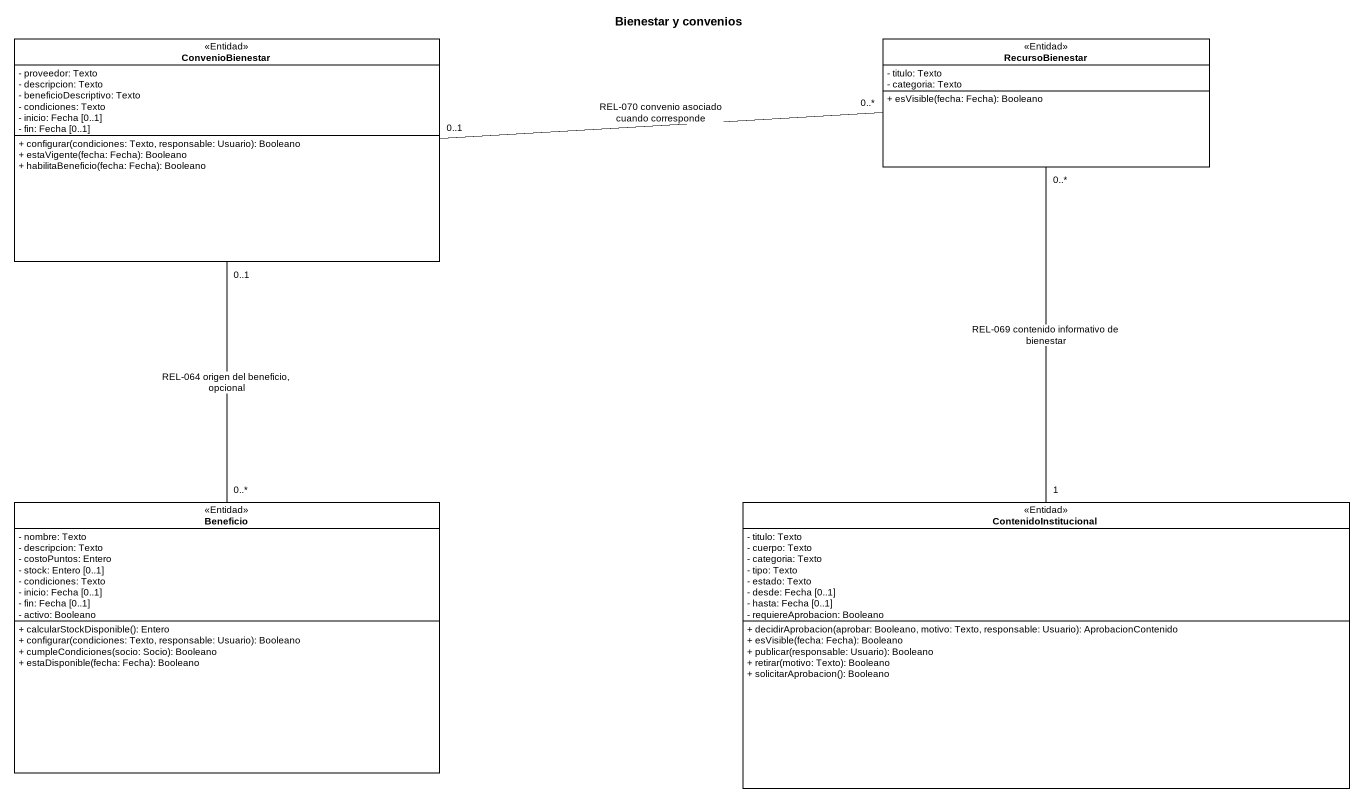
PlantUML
@startuml
title Bienestar y convenios
hide circle
hide empty members
skinparam classAttributeIconSize 0
class ConvenioBienestar <<Entidad>> #FFFFFF {
  - proveedor: Texto
  - descripcion: Texto
  - beneficioDescriptivo: Texto
  - condiciones: Texto
  - inicio: Fecha [0..1]
  - fin: Fecha [0..1]
  + configurar(condiciones: Texto, responsable: Usuario): Booleano
  + estaVigente(fecha: Fecha): Booleano
  + habilitaBeneficio(fecha: Fecha): Booleano
}
class RecursoBienestar <<Entidad>> #FFFFFF {
  - titulo: Texto
  - categoria: Texto
  + esVisible(fecha: Fecha): Booleano
}
class Beneficio <<Entidad>> #FFFFFF {
  - nombre: Texto
  - descripcion: Texto
  - costoPuntos: Entero
  - stock: Entero [0..1]
  - condiciones: Texto
  - inicio: Fecha [0..1]
  - fin: Fecha [0..1]
  - activo: Booleano
  + calcularStockDisponible(): Entero
  + configurar(condiciones: Texto, responsable: Usuario): Booleano
  + cumpleCondiciones(socio: Socio): Booleano
  + estaDisponible(fecha: Fecha): Booleano
}
class ContenidoInstitucional <<Entidad>> #FFFFFF {
  - titulo: Texto
  - cuerpo: Texto
  - categoria: Texto
  - tipo: Texto
  - estado: Texto
  - desde: Fecha [0..1]
  - hasta: Fecha [0..1]
  - requiereAprobacion: Booleano
  + decidirAprobacion(aprobar: Booleano, motivo: Texto, responsable: Usuario): AprobacionContenido
  + esVisible(fecha: Fecha): Booleano
  + publicar(responsable: Usuario): Booleano
  + retirar(motivo: Texto): Booleano
  + solicitarAprobacion(): Booleano
}
ConvenioBienestar "0..1" -right- "0..*" RecursoBienestar : REL-070 convenio asociado cuando corresponde
ConvenioBienestar "0..1" -- "0..*" Beneficio : REL-064 origen del beneficio, opcional
ContenidoInstitucional "1" -up- "0..*" RecursoBienestar : REL-069 contenido informativo de bienestar
@enduml
